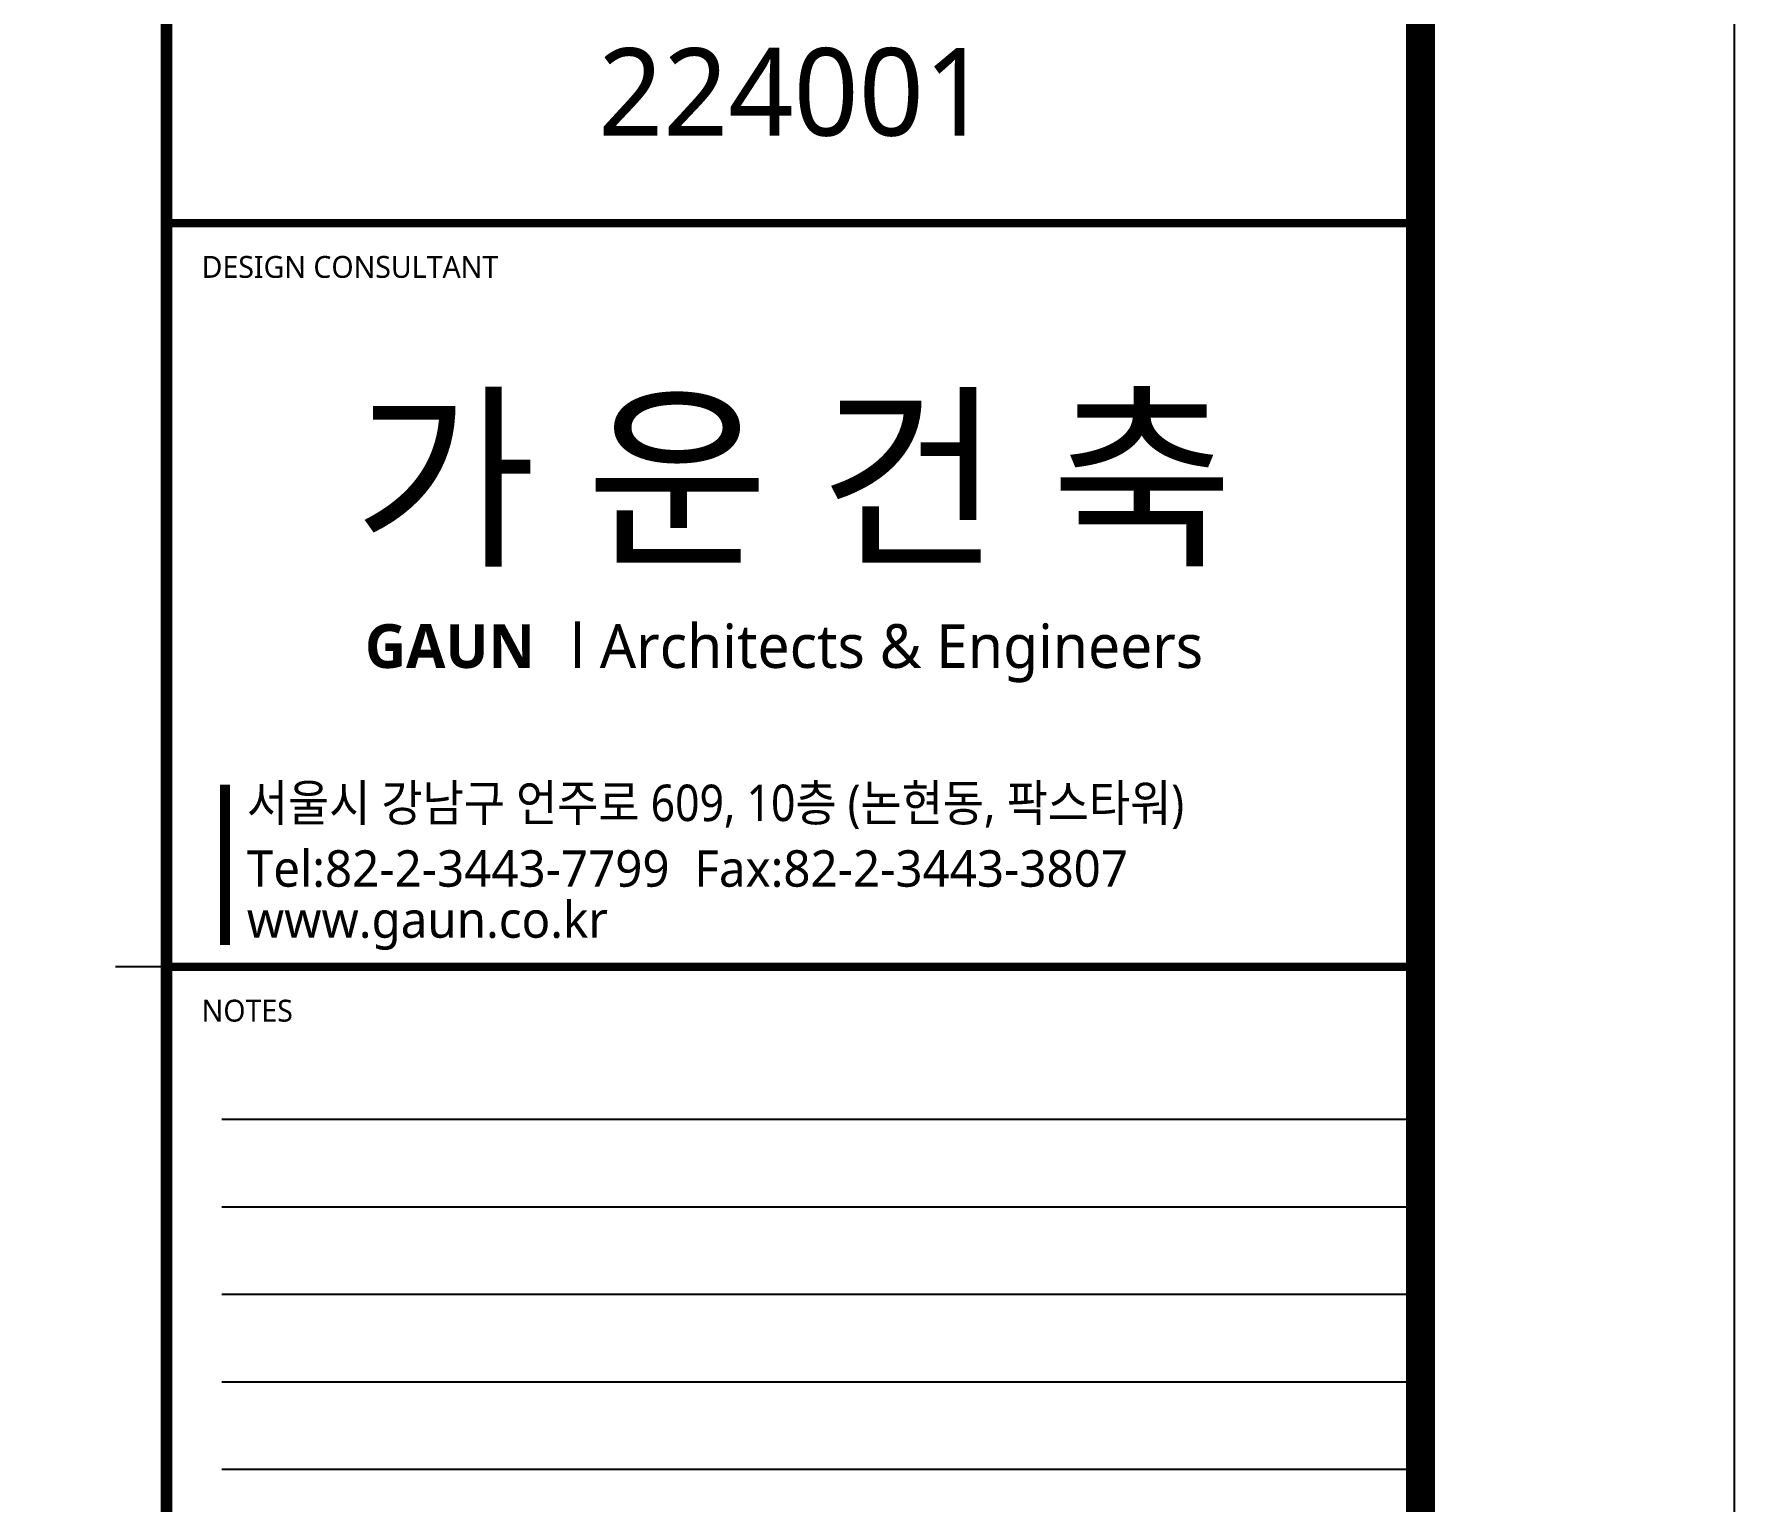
# Model space of a CAD drawing. Header units: millimetres. Extents: x -168200 to 504600, y -244718 to -125918.
# Drawn here: x -23320 to 0, y -165055 to -144923 of the extents above; entities that cross this region are included whole.
import ezdxf
from ezdxf.enums import TextEntityAlignment as Align

# ---------------------------------------------------------------- set-up
doc = ezdxf.new("R2010")
doc.units = ezdxf.units.MM
doc.layers.get('Defpoints').update_dxf_attribs({"color": 167})
for name, color, linetype in [('arch', 8, 'Continuous'), ('XR-FORM-EE$0$XR-SHEET-SHT', 5, 'Continuous'), ('XR-FORM-EE$0$XR-SHEET-TEXT', 3, 'Continuous')]:
    doc.layers.add(name, color=color, linetype=linetype)
doc.layers.add('XR-FORM-EE$0$XR-SHEET-TEMP', color=171, linetype='Continuous', plot=False)
doc.styles.add('XR-FORM-EE$0$XR-SHEET$0$XREF-Form$0$맑은고딕', font='malgun.ttf')
doc.styles.add('XR-FORM-EE$0$맑은고딕', font='malgun.ttf')
doc.styles.add('XR-FORM-EE$0$맑은고딕B', font='malgunbd.ttf')

# ---------------------------------------------------------------- blocks, each defined once
blk = doc.blocks.new('XR-FORM-EE', base_point=(461, 408))
at = {"layer": 'Defpoints', "linetype": 'Continuous', "ltscale": 2}
for points in [[(147457, 84911), (163900, 84911)], [(147457, 83711), (163900, 83711)], [(147457, 82511), (163900, 82511)], [(147457, 81311), (163900, 81311)], [(147457, 80111), (163900, 80111)]]:
    blk.add_lwpolyline(points, dxfattribs=at)
at = {"layer": 'XR-FORM-EE$0$XR-SHEET-SHT', "color": 5}
blk.add_lwpolyline([(0, 118800), (168200, 118800), (168200, 0), (0, 0)], close=True, dxfattribs=at)
at = {"layer": 'XR-FORM-EE$0$XR-SHEET-SHT', "color": 5, "const_width": 400}
blk.add_lwpolyline([(9300, 114600), (163900, 114600), (163900, 4200), (9300, 4200)], close=True, dxfattribs=at)
at = {"layer": 'XR-FORM-EE$0$XR-SHEET-SHT', "color": 5}
for points, const_width in [([(146700, 114600), (146700, 4200)], 160), ([(146700, 97200), (163900, 97200)], 114), ([(146700, 87000), (163900, 87000)], 114)]:
    blk.add_lwpolyline(points, dxfattribs=dict(at, const_width=const_width))
at = {"layer": 'XR-FORM-EE$0$XR-SHEET-SHT', "color": 7, "const_width": 140}
blk.add_lwpolyline([(147500, 89500), (147500, 87300)], dxfattribs=at)
at = {"layer": 'XR-FORM-EE$0$XR-SHEET-TEMP'}
blk.add_line((146700, 87000), (146000, 87000), dxfattribs=at)
at = {"layer": 'XR-FORM-EE$0$XR-SHEET-SHT', "style": 'XR-FORM-EE$0$맑은고딕'}
blk.add_text('224001', height=1200, dxfattribs=at).set_placement((155300, 99000), align=Align.MIDDLE_CENTER)
at = {"layer": 'XR-FORM-EE$0$XR-SHEET-SHT', "color": 7, "style": 'XR-FORM-EE$0$XR-SHEET$0$XREF-Form$0$맑은고딕'}
for s, height, p in [('DESIGN CONSULTANT', 300, (147180, 96600)), ('Tel:82-2-3443-7799  Fax:82-2-3443-3807', 500, (147800, 88350)), ('www.gaun.co.kr', 500, (147800, 87650)), ('NOTES', 300, (147180, 86400))]:
    blk.add_text(s, height=height, dxfattribs=at).set_placement(p, align=Align.MIDDLE_LEFT)
at = {"layer": 'XR-FORM-EE$0$XR-SHEET-SHT', "color": 3, "style": 'XR-FORM-EE$0$맑은고딕B'}
blk.add_text('GAUN ', height=600, dxfattribs=at).set_placement((150686, 91400), align=Align.MIDDLE_CENTER)
at = {"layer": 'XR-FORM-EE$0$XR-SHEET-SHT', "color": 7, "style": 'XR-FORM-EE$0$XR-SHEET$0$XREF-Form$0$맑은고딕'}
blk.add_text('l Architects & Engineers', height=600, dxfattribs=at).set_placement((156577, 91400), align=Align.MIDDLE_CENTER)
at = {"layer": 'XR-FORM-EE$0$XR-SHEET-SHT', "color": 7, "style": 'XR-FORM-EE$0$XR-SHEET$0$XREF-Form$0$맑은고딕', "width": 0.9}
blk.add_text('서울시 강남구 언주로 609, 10층 (논현동, 팍스타워)', height=500, dxfattribs=at).set_placement((147800, 89250), align=Align.MIDDLE_LEFT)
at = {"layer": 'XR-FORM-EE$0$XR-SHEET-TEXT', "color": 2, "style": 'XR-FORM-EE$0$맑은고딕B'}
blk.add_text('가 운 건 축', height=2000, dxfattribs=at).set_placement((155300, 93700), align=Align.MIDDLE_CENTER)

msp = doc.modelspace()

# ---------------------------------------------------------------- block references
at = {"layer": 'arch'}
msp.add_blockref('XR-FORM-EE', (-167739, -244309.3), dxfattribs=at)

doc.saveas('drawing.dxf')
